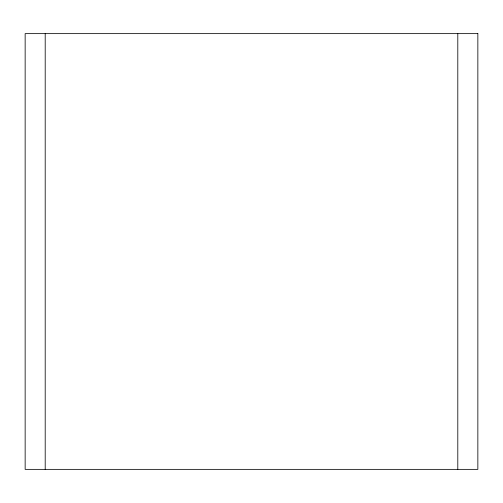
<?xml version="1.0" encoding="UTF-8"?>
<svg xmlns="http://www.w3.org/2000/svg" width="503" height="503" viewBox="0 0 503 503"><rect width="100%" height="100%" fill="white"/><g stroke="black" fill="none" stroke-linecap="round" stroke-linejoin="round"><path stroke-width="0.75" d="M457.799 33.638L457.799 469.362M45.201 33.638L45.201 469.362M477.85 33.638L25.15 33.638L25.15 469.362L477.85 469.362L477.85 33.638"/></g></svg>
